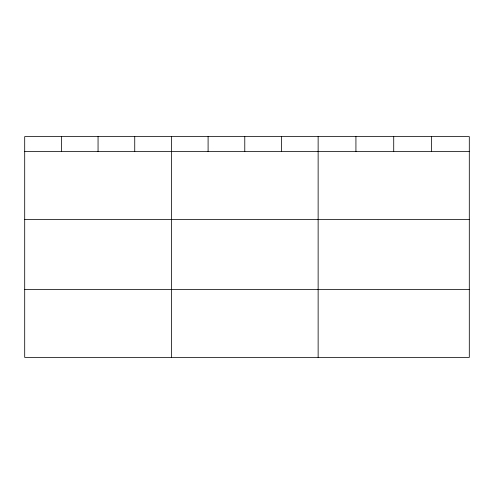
<?xml version="1.0" encoding="UTF-8"?>
<svg xmlns="http://www.w3.org/2000/svg" width="494" height="494" viewBox="0 0 494 494"><rect width="100%" height="100%" fill="white"/><g stroke="black" fill="none" stroke-linecap="round" stroke-linejoin="round"><path stroke-width="0.74" d="M469.3 219.515L469.3 136.603L24.7 136.603L24.7 357.397L469.3 357.397L469.3 219.515L24.7 219.515M24.7 151.602L469.3 151.602M24.7 289.484L469.3 289.484M431.509 136.603L431.509 151.602M393.718 136.603L393.718 151.602M355.927 136.603L355.927 151.602M318.136 136.603L318.136 357.397M281.457 136.603L281.457 151.602M244.777 136.603L244.777 151.602M208.098 136.603L208.098 151.602M171.418 136.603L171.418 357.397M134.739 136.603L134.739 151.602M98.059 136.603L98.059 151.602M61.38 136.603L61.38 151.602"/></g></svg>
